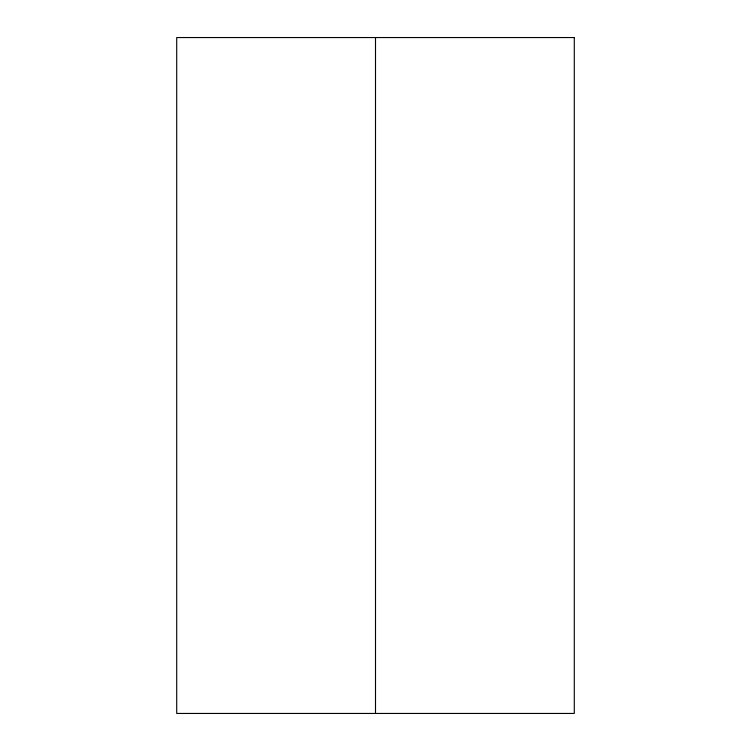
<?xml version="1.0" encoding="UTF-8"?>
<svg xmlns="http://www.w3.org/2000/svg" width="751" height="751" viewBox="0 0 751 751"><rect width="100%" height="100%" fill="white"/><g stroke="black" fill="none" stroke-linecap="round" stroke-linejoin="round"><path stroke-width="1.13" d="M375.5 37.55L375.5 713.45M574.29 37.55L176.71 37.55L176.71 713.45L574.29 713.45L574.29 37.55"/></g></svg>
